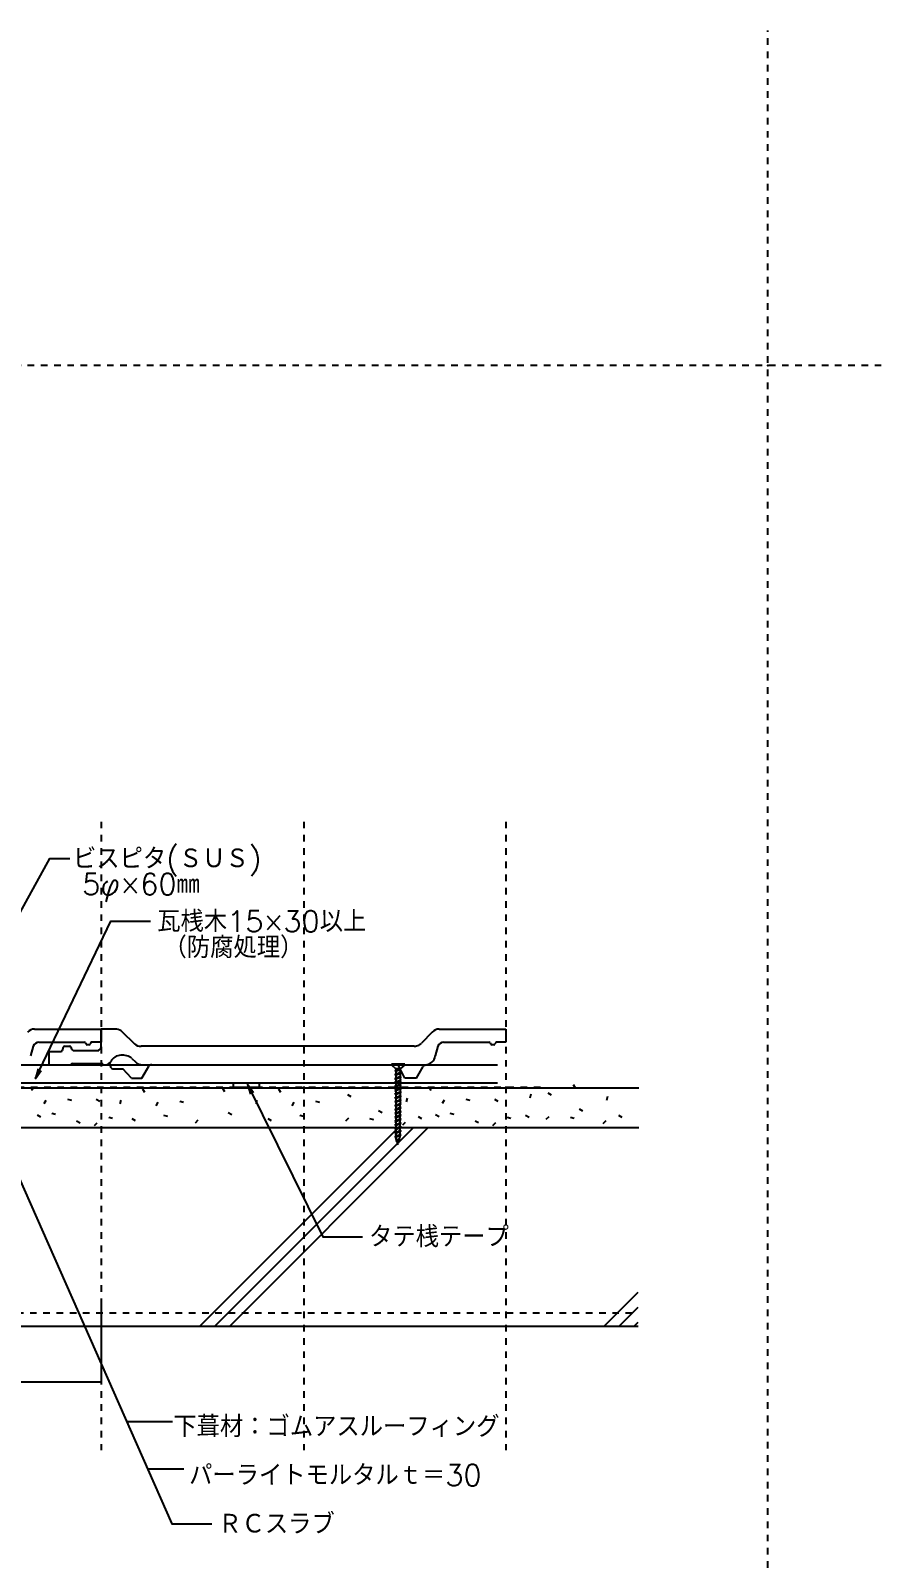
# Model space of a CAD drawing. Extents: x -1727 to 4652, y -2308 to 2357.
# Drawn here: x 2413 to 3049, y 1199 to 2353 of the extents above; entities that cross this region are included whole.
import ezdxf

# ---------------------------------------------------------------- set-up
doc = ezdxf.new("R2010")
doc.units = 0
doc.header["$LTSCALE"] = 5
doc.linetypes.add('DOT', pattern=[2, 1, -1])
for name, color, linetype in [('0-1', 7, 'CONTINUOUS'), ('0-2', 7, 'CONTINUOUS'), ('0-3', 7, 'CONTINUOUS'), ('0-4', 7, 'CONTINUOUS'), ('0-A', 7, 'CONTINUOUS'), ('0-F', 7, 'CONTINUOUS')]:
    doc.layers.add(name, color=color, linetype=linetype)
doc.styles.get("Standard").update_dxf_attribs({"font": 'txt.shx', "bigfont": 'extfont.shx'})

msp = doc.modelspace()

# ---------------------------------------------------------------- linework, layer by layer
at = {"layer": '0-1', "color": 3, "linetype": 'CONTINUOUS'}
for p, q in [((2026.4403, 1571.8914), (2765.6812, 1571.8914)), ((2026.4403, 1558.2226), (2765.6812, 1558.2226))]:
    msp.add_line(p, q, dxfattribs=at)
at = {"layer": '0-1', "color": 4, "linetype": 'CONTINUOUS'}
for p, q in [((2685.5861, 1572.4239), (2685.5851, 1572.0081)), ((2685.5851, 1572.0081), (2689.0392, 1568.7977)), ((2685.5851, 1572.0081), (2695.6475, 1571.9845)), ((2695.6484, 1572.4003), (2685.5861, 1572.4239)), ((2695.6475, 1571.9845), (2692.1612, 1568.7904)), ((2695.6475, 1571.9845), (2695.6484, 1572.4003)), ((2692.9893, 1559.9512), (2688.1834, 1558.4967)), ((2688.1834, 1558.4967), (2689.0421, 1558.9449)), ((2688.1834, 1558.4967), (2689.0399, 1558.0446)), ((2692.9962, 1562.8826), (2688.1903, 1561.4281)), ((2688.1903, 1561.4281), (2689.0489, 1561.8762)), ((2688.1903, 1561.4281), (2689.0468, 1560.976)), ((2693.0031, 1565.8139), (2688.1972, 1564.3595)), ((2688.1972, 1564.3595), (2689.0558, 1564.8076)), ((2688.1972, 1564.3595), (2689.0537, 1563.9074)), ((2688.204, 1567.262), (2688.8793, 1567.5431)), ((2689.131, 1567.5425), (2688.204, 1567.262)), ((2688.204, 1567.262), (2689.0605, 1566.8098)), ((2692.3325, 1567.535), (2688.8793, 1567.5431)), ((2689.0399, 1558.0446), (2689.0352, 1556.0135)), ((2689.0399, 1558.0446), (2689.0352, 1556.0135)), ((2692.1583, 1567.5354), (2689.0362, 1567.5427)), ((2692.1525, 1568.7904), (2689.0392, 1568.7977)), ((2692.1307, 1559.5031), (2689.0399, 1558.0446)), ((2689.0468, 1560.976), (2689.0421, 1558.9449)), ((2689.0421, 1558.9449), (2692.1328, 1560.4033)), ((2692.1376, 1562.4345), (2689.0468, 1560.976)), ((2689.0537, 1563.9074), (2689.0489, 1561.8762)), ((2689.0489, 1561.8762), (2692.1397, 1563.3347)), ((2692.1444, 1565.3658), (2689.0537, 1563.9074)), ((2689.0605, 1566.8098), (2689.0558, 1564.8076)), ((2689.0558, 1564.8076), (2692.1465, 1566.2661)), ((2690.6059, 1567.5391), (2689.0605, 1566.8098)), ((2689.0651, 1568.7977), (2689.0622, 1567.5217)), ((2689.0622, 1567.5427), (2689.0622, 1567.5217)), ((2692.1307, 1559.5031), (2692.1259, 1557.4719)), ((2692.9893, 1559.9512), (2692.1307, 1559.5031)), ((2692.1376, 1562.4345), (2692.1328, 1560.4033)), ((2692.9893, 1559.9512), (2692.1328, 1560.4033)), ((2692.9962, 1562.8826), (2692.1376, 1562.4345)), ((2692.1444, 1565.3658), (2692.1397, 1563.3347)), ((2692.9962, 1562.8826), (2692.1397, 1563.3347)), ((2693.0031, 1565.8139), (2692.1444, 1565.3658)), ((2693.0031, 1565.8139), (2692.1465, 1566.2661)), ((2692.1525, 1568.7904), (2692.1495, 1567.5354)), ((2692.9618, 1548.2257), (2688.1559, 1546.7712)), ((2688.1559, 1546.7712), (2689.0146, 1547.2193)), ((2688.1559, 1546.7712), (2689.0125, 1546.3191)), ((2692.9687, 1551.157), (2688.1628, 1549.7026)), ((2688.1628, 1549.7026), (2689.0214, 1550.1507)), ((2688.1628, 1549.7026), (2689.0193, 1549.2505)), ((2692.9756, 1554.0884), (2688.1697, 1552.634)), ((2688.1697, 1552.634), (2689.0283, 1553.0821)), ((2688.1697, 1552.634), (2689.0262, 1552.1819)), ((2692.9825, 1557.0198), (2688.1765, 1555.5654)), ((2688.1765, 1555.5654), (2689.0352, 1556.0135)), ((2688.1765, 1555.5654), (2689.0331, 1555.1132)), ((2689.0125, 1546.3191), (2689.0077, 1544.2879)), ((2692.1032, 1547.7775), (2689.0125, 1546.3191)), ((2689.0193, 1549.2505), (2689.0146, 1547.2193)), ((2689.0146, 1547.2193), (2692.1053, 1548.6778)), ((2692.1101, 1550.7089), (2689.0193, 1549.2505)), ((2689.0262, 1552.1819), (2689.0214, 1550.1507)), ((2689.0214, 1550.1507), (2692.1122, 1551.6092)), ((2692.1169, 1553.6403), (2689.0262, 1552.1819)), ((2689.0331, 1555.1132), (2689.0283, 1553.0821)), ((2689.0283, 1553.0821), (2692.1191, 1554.5405)), ((2692.1238, 1556.5717), (2689.0331, 1555.1132)), ((2689.0352, 1556.0135), (2692.1259, 1557.4719)), ((2692.1032, 1547.7775), (2692.0984, 1545.7464)), ((2692.9618, 1548.2257), (2692.1032, 1547.7775)), ((2692.1101, 1550.7089), (2692.1053, 1548.6778)), ((2692.9618, 1548.2257), (2692.1053, 1548.6778)), ((2692.9687, 1551.157), (2692.1101, 1550.7089)), ((2692.1169, 1553.6403), (2692.1122, 1551.6092)), ((2692.9687, 1551.157), (2692.1122, 1551.6092)), ((2692.9756, 1554.0884), (2692.1169, 1553.6403)), ((2692.1238, 1556.5717), (2692.1191, 1554.5405)), ((2692.9756, 1554.0884), (2692.1191, 1554.5405)), ((2692.9825, 1557.0198), (2692.1238, 1556.5717)), ((2692.9825, 1557.0198), (2692.1259, 1557.4719)), ((2692.9344, 1536.5001), (2688.1284, 1535.0457)), ((2688.1284, 1535.0457), (2688.9871, 1535.4938)), ((2688.1284, 1535.0457), (2688.985, 1534.5936)), ((2692.9412, 1539.4315), (2688.1353, 1537.9771)), ((2688.1353, 1537.9771), (2688.994, 1538.4252)), ((2688.1353, 1537.9771), (2688.9918, 1537.5249)), ((2692.9481, 1542.3629), (2688.1422, 1540.9085)), ((2688.1422, 1540.9085), (2689.0008, 1541.3566)), ((2688.1422, 1540.9085), (2688.9987, 1540.4563)), ((2692.955, 1545.2943), (2688.1491, 1543.8398)), ((2688.1491, 1543.8398), (2689.0077, 1544.2879)), ((2688.1491, 1543.8398), (2689.0056, 1543.3877)), ((2688.985, 1534.5936), (2688.9802, 1532.5624)), ((2692.0757, 1536.052), (2688.985, 1534.5936)), ((2688.9918, 1537.5249), (2688.9871, 1535.4938)), ((2688.9871, 1535.4938), (2692.0778, 1536.9523)), ((2692.0826, 1538.9834), (2688.9918, 1537.5249)), ((2688.9987, 1540.4563), (2688.994, 1538.4252)), ((2688.994, 1538.4252), (2692.0847, 1539.8836)), ((2692.0895, 1541.9148), (2688.9987, 1540.4563)), ((2689.0056, 1543.3877), (2689.0008, 1541.3566)), ((2689.0008, 1541.3566), (2692.0916, 1542.815)), ((2692.0963, 1544.8462), (2689.0056, 1543.3877)), ((2689.0077, 1544.2879), (2692.0984, 1545.7464)), ((2692.0757, 1536.052), (2692.071, 1534.0209)), ((2692.9344, 1536.5001), (2692.0757, 1536.052)), ((2692.0826, 1538.9834), (2692.0778, 1536.9523)), ((2692.9344, 1536.5001), (2692.0778, 1536.9523)), ((2692.9412, 1539.4315), (2692.0826, 1538.9834)), ((2692.0895, 1541.9148), (2692.0847, 1539.8836)), ((2692.9412, 1539.4315), (2692.0847, 1539.8836)), ((2692.9481, 1542.3629), (2692.0895, 1541.9148)), ((2692.0963, 1544.8462), (2692.0916, 1542.815)), ((2692.9481, 1542.3629), (2692.0916, 1542.815)), ((2692.955, 1545.2943), (2692.0963, 1544.8462)), ((2692.955, 1545.2943), (2692.0984, 1545.7464)), ((2692.9069, 1524.7746), (2688.101, 1523.3202)), ((2688.101, 1523.3202), (2688.9596, 1523.7683)), ((2688.101, 1523.3202), (2688.9575, 1522.868)), ((2692.9137, 1527.706), (2688.1078, 1526.2515)), ((2688.1078, 1526.2515), (2688.9665, 1526.6996)), ((2688.1078, 1526.2515), (2688.9644, 1525.7994)), ((2692.9206, 1530.6374), (2688.1147, 1529.1829)), ((2688.1147, 1529.1829), (2688.9733, 1529.631)), ((2688.1147, 1529.1829), (2688.9712, 1528.7308)), ((2692.9275, 1533.5687), (2688.1216, 1532.1143)), ((2688.1216, 1532.1143), (2688.9802, 1532.5624)), ((2688.1216, 1532.1143), (2688.9781, 1531.6622)), ((2692.0482, 1524.3265), (2688.9575, 1522.868)), ((2688.9644, 1525.7994), (2688.9596, 1523.7683)), ((2688.9596, 1523.7683), (2692.0503, 1525.2267)), ((2692.0551, 1527.2579), (2688.9644, 1525.7994)), ((2688.9712, 1528.7308), (2688.9665, 1526.6996)), ((2688.9665, 1526.6996), (2692.0572, 1528.1581)), ((2692.062, 1530.1893), (2688.9712, 1528.7308)), ((2688.9781, 1531.6622), (2688.9733, 1529.631)), ((2688.9733, 1529.631), (2692.0641, 1531.0895)), ((2692.0688, 1533.1206), (2688.9781, 1531.6622)), ((2688.9802, 1532.5624), (2692.071, 1534.0209)), ((2692.0482, 1524.3265), (2692.0435, 1522.2953)), ((2692.9069, 1524.7746), (2692.0482, 1524.3265)), ((2692.0551, 1527.2579), (2692.0503, 1525.2267)), ((2692.9069, 1524.7746), (2692.0503, 1525.2267)), ((2692.9137, 1527.706), (2692.0551, 1527.2579)), ((2692.062, 1530.1893), (2692.0572, 1528.1581)), ((2692.9137, 1527.706), (2692.0572, 1528.1581)), ((2692.9206, 1530.6374), (2692.062, 1530.1893)), ((2692.0688, 1533.1206), (2692.0641, 1531.0895)), ((2692.9206, 1530.6374), (2692.0641, 1531.0895)), ((2692.9275, 1533.5687), (2692.0688, 1533.1206)), ((2692.9275, 1533.5687), (2692.071, 1534.0209)), ((2692.8931, 1518.9118), (2688.0872, 1517.4574)), ((2688.0872, 1517.4574), (2688.9459, 1517.9055)), ((2688.0872, 1517.4574), (2689.0038, 1517.0336)), ((2692.9, 1521.8432), (2688.0941, 1520.3888)), ((2688.0941, 1520.3888), (2688.9527, 1520.8369)), ((2688.0941, 1520.3888), (2688.9506, 1519.9367)), ((2688.9506, 1519.9367), (2688.9459, 1517.9055)), ((2688.9459, 1517.9055), (2692.0366, 1519.364)), ((2692.0414, 1521.3951), (2688.9506, 1519.9367)), ((2688.9575, 1522.868), (2688.9527, 1520.8369)), ((2688.9527, 1520.8369), (2692.0435, 1522.2953)), ((2692.0345, 1518.4637), (2689.0038, 1517.0336)), ((2689.5248, 1515.2506), (2689.0038, 1517.0336)), ((2692.2824, 1515.7977), (2689.0455, 1514.8181)), ((2689.0455, 1514.8181), (2689.5248, 1515.2506)), ((2689.0455, 1514.8181), (2689.7558, 1514.4603)), ((2689.5248, 1515.2506), (2691.7561, 1516.3035)), ((2691.4452, 1515.2575), (2689.7558, 1514.4603)), ((2690.3307, 1512.4926), (2689.7558, 1514.4603)), ((2690.0056, 1512.1737), (2690.3307, 1512.4926)), ((2690.0056, 1512.1737), (2690.3894, 1512.2919)), ((2690.0056, 1512.1737), (2690.4757, 1511.9965)), ((2690.4757, 1511.9965), (2690.3894, 1512.2919)), ((2690.4757, 1511.9965), (2690.581, 1512.3509)), ((2690.581, 1512.3509), (2691.0679, 1512.5008)), ((2690.7435, 1512.8975), (2691.4452, 1515.2575)), ((2691.0679, 1512.5008), (2690.7435, 1512.8975)), ((2692.2824, 1515.7977), (2691.4452, 1515.2575)), ((2691.7561, 1516.3035), (2692.0316, 1517.2301)), ((2692.2824, 1515.7977), (2691.7561, 1516.3035)), ((2692.0345, 1518.4637), (2692.0316, 1517.2301)), ((2692.8931, 1518.9118), (2692.0345, 1518.4637)), ((2692.0414, 1521.3951), (2692.0366, 1519.364)), ((2692.8931, 1518.9118), (2692.0366, 1519.364)), ((2692.9, 1521.8432), (2692.0414, 1521.3951)), ((2692.9, 1521.8432), (2692.0435, 1522.2953))]:
    msp.add_line(p, q, dxfattribs=at)
at = {"layer": '0-1', "color": 7, "linetype": 'DOT'}
msp.add_line((1973.1858, 1554.9688), (2798.1705, 1554.9688), dxfattribs=at)
at = {"layer": '0-1', "color": 7, "linetype": 'CONTINUOUS'}
msp.add_lwpolyline([(2566.0342, 1555.1208), (2586.0342, 1555.1208), (2586.0342, 1558.1208), (2566.0342, 1558.1208), (2566.0342, 1555.1208)], close=True, dxfattribs=at)
at = {"layer": '0-1', "color": 4, "linetype": 'CONTINUOUS'}
msp.add_lwpolyline([(2692.3325, 1567.535), (2692.3135, 1567.4717), (2692.2955, 1567.4082), (2692.2785, 1567.3444), (2692.2625, 1567.2805), (2692.2476, 1567.2163), (2692.2336, 1567.1519), (2692.2207, 1567.0874), (2692.2088, 1567.0227), (2692.1979, 1566.9578), (2692.1881, 1566.8929), (2692.1793, 1566.8277), (2692.1715, 1566.7625), (2692.1647, 1566.6972), (2692.159, 1566.6318), (2692.1543, 1566.5663), (2692.1507, 1566.5008), (2692.1481, 1566.4353), (2692.1465, 1566.3697), (2692.146, 1566.3041), (2692.1465, 1566.2385)], dxfattribs=at)
at = {"layer": '0-2', "color": 2, "linetype": 'CONTINUOUS'}
for p, q in [((2416.0043, 1598.9555), (2466.2486, 1598.9555)), ((2466.2198, 1585.5158), (2466.2198, 1598.878)), ((2478.075, 1598.878), (2466.2198, 1598.878)), ((2466.3143, 1598.857), (2466.3143, 1588.9458)), ((2481.9622, 1597.1465), (2491.4578, 1587.6955)), ((2716.4463, 1596.523), (2708.2107, 1588.2304)), ((2721.7866, 1598.9555), (2772.0309, 1598.9555)), ((2772.0966, 1598.857), (2772.0966, 1588.9458)), ((2414.9865, 1585.9888), (2412.9394, 1578.6172)), ((2419.1704, 1588.9285), (2453.7367, 1588.9285)), ((2426.8708, 1581.8569), (2426.8708, 1571.9721)), ((2426.8708, 1581.8569), (2435.8755, 1581.8569)), ((2437.6143, 1585.1764), (2436.9287, 1582.7496)), ((2438.7428, 1585.9608), (2442.3517, 1585.9608)), ((2443.4646, 1585.1764), (2443.8574, 1583.8055)), ((2445.0535, 1582.8124), (2464.547, 1582.8124)), ((2454.5248, 1588.4187), (2454.7284, 1587.7337)), ((2457.1659, 1586.9706), (2455.7361, 1586.9706)), ((2458.2975, 1588.3539), (2458.1209, 1587.7337)), ((2466.3143, 1588.9458), (2458.7892, 1588.9458)), ((2702.8425, 1585.8846), (2496.4416, 1585.8846)), ((2720.7689, 1585.9888), (2718.7217, 1578.6172)), ((2724.9527, 1588.9285), (2759.5191, 1588.9285)), ((2760.3071, 1588.4187), (2760.5107, 1587.7337)), ((2762.9482, 1586.9706), (2761.5185, 1586.9706)), ((2764.0798, 1588.3539), (2763.9032, 1587.7337)), ((2772.0966, 1588.9458), (2764.5715, 1588.9458)), ((2427.0448, 1571.8858), (2442.69, 1571.8858)), ((2444.6904, 1572.7884), (2467.1994, 1572.7884)), ((2473.9228, 1569.7385), (2472.53, 1573.9528)), ((2489.546, 1576.738), (2492.1198, 1574.2387)), ((2497.0559, 1561.7879), (2502.3248, 1570.82)), ((2497.8004, 1571.8858), (2711.1826, 1571.8858)), ((2695.7235, 1561.8724), (2690.6012, 1571.9654)), ((2704.5014, 1561.7906), (2709.6622, 1570.7311)), ((2475.135, 1568.9604), (2482.553, 1568.9604)), ((2489.0982, 1561.7879), (2482.553, 1568.9604)), ((2489.0982, 1561.7879), (2497.0559, 1561.7879)), ((2704.5486, 1561.8724), (2695.7235, 1561.8724))]:
    msp.add_line(p, q, dxfattribs=at)
for centre, radius, start, end in [((2416.4007, 1591.0068), 7.9586, 92.8551, 136.1225), ((2476.9086, 1591.0288), 7.9354, 47.6136, 81.5477), ((2722.183, 1591.0068), 7.9586, 92.8551, 136.1225), ((2419.5862, 1583.8895), 5.0561, 94.7176, 155.4691), ((2435.6541, 1583.2133), 1.3563, 279.3936, 340.0066), ((2438.8459, 1584.6124), 1.3545, 94.6967, 155.3956), ((2442.233, 1584.6124), 1.3545, 24.6042, 85.3077), ((2445.1637, 1584.1619), 1.354, 195.2621, 265.3338), ((2453.7002, 1588.0386), 0.9079, 24.7452, 87.6957), ((2455.8387, 1588.1428), 1.1833, 200.2286, 265.0267), ((2457.0181, 1588.1346), 1.1734, 277.237, 340.0187), ((2459.1463, 1588.0423), 0.9034, 94.6845, 157.8226), ((2463.5079, 1585.52), 2.712, 275.6876, 359.911), ((2496.4801, 1593.7543), 7.8698, 230.3435, 269.7193), ((2702.598, 1593.7388), 7.8561, 271.7835, 298.3869), ((2702.5254, 1593.8816), 8.0162, 298.3583, 315.1724), ((2725.3686, 1583.8895), 5.0561, 94.7176, 155.4691), ((2759.4826, 1588.0386), 0.9079, 24.7452, 87.6957), ((2761.621, 1588.1428), 1.1833, 200.2286, 265.0267), ((2762.8004, 1588.1346), 1.1734, 277.237, 340.0187), ((2764.9286, 1588.0423), 0.9034, 94.6845, 157.8226), ((2442.6534, 1573.2764), 1.3912, 270.5608, 317.5045), ((2444.7075, 1571.3891), 1.3994, 90.7027, 137.3587), ((2466.4307, 1571.1182), 1.6842, 39.6692, 80.9986), ((2469.17, 1575.3951), 3.5119, 245.7412, 275.1431), ((2469.2153, 1576.9249), 5.0383, 274.6278, 328.4766), ((2481.6804, 1569.95), 9.2519, 92.9199, 152.02), ((2475.1374, 1570.3441), 1.3571, 206.5019, 269.9002), ((2482.4488, 1568.0055), 11.2529, 50.8982, 96.3246), ((2497.8029, 1579.9256), 8.0399, 225.0191, 269.982), ((2504.4772, 1569.167), 2.7139, 90.0708, 142.4764), ((2710.7904, 1569.976), 1.3576, 90.085, 146.2039), ((2710.7463, 1579.9837), 8.0916, 273.0906, 350.2777)]:
    msp.add_arc(centre, radius, start, end, dxfattribs=at)
at = {"layer": '0-2', "color": 7}
msp.add_point((2970, 2100), dxfattribs=at)
at = {"layer": '0-3', "color": 7, "linetype": 'CONTINUOUS'}
for p, q in [((2466.3143, 1391.552), (2466.3143, 1332.4579)), ((2160.532, 1332.4579), (2466.3143, 1332.4579)), ((2520.1485, 1302.2728), (2485.7646, 1302.2728)), ((2528.6817, 1266.634), (2501.5762, 1266.634))]:
    msp.add_line(p, q, dxfattribs=at)
for points in [[(2339.3189, 1567.9242), (2427.5253, 1727.6274), (2442.5253, 1727.6274)], [(2416.6503, 1561.4555), (2473.6841, 1680.2758), (2503.6841, 1680.2758)], [(2418.7689, 1568.7578), (2416.6503, 1561.4555), (2421.0227, 1567.676)], [(2377.357, 1546.7064), (2519.8159, 1225.1861), (2549.8159, 1225.1861)], [(2576.8912, 1557.0354), (2633.7189, 1442.0981), (2663.7189, 1442.0981)], [(2581.3358, 1550.8662), (2576.8912, 1557.0354), (2579.0948, 1549.7582)]]:
    msp.add_lwpolyline(points, dxfattribs=at)
at = {"layer": '0-3', "color": 7}
msp.add_point((2466.3143, 1332.4579), dxfattribs=at)
at = {"layer": '0-4', "color": 4, "linetype": 'CONTINUOUS'}
for p, q in [((2017.5467, 1554.5822), (2872.4442, 1554.5822)), ((1942.5467, 1524.5822), (2872.4442, 1524.5822)), ((2067.5467, 1374.5822), (2871.9322, 1374.5822))]:
    msp.add_line(p, q, dxfattribs=at)
at = {"layer": '0-4', "color": 7, "linetype": 'CONTINUOUS'}
for p, q in [((2414.6103, 1552.4647), (2413.1103, 1555.0629)), ((2499.3181, 1551.017), (2497.8182, 1553.6153)), ((2559.7295, 1551.4741), (2558.2294, 1554.0721)), ((2601.9888, 1551.017), (2600.4889, 1553.6153)), ((2655.156, 1547.8394), (2652.558, 1549.3393)), ((2697.517, 1546.8237), (2696.7406, 1543.9258)), ((2715.6153, 1552.5821), (2714.1153, 1555.1804)), ((2790.9536, 1549.6764), (2790.1772, 1546.7784)), ((2806.5827, 1548.9803), (2803.9847, 1550.4802)), ((2824.7826, 1554.1802), (2823.2825, 1556.7781)), ((2848.9437, 1547.9646), (2848.1673, 1545.0667)), ((2424.4823, 1545.0608), (2422.982, 1542.4625)), ((2431.886, 1534.3662), (2428.9882, 1535.1429)), ((2440.9349, 1545.8835), (2443.8327, 1545.1072)), ((2465.228, 1544.1986), (2462.63, 1545.6985)), ((2481.2198, 1545.2586), (2480.4434, 1542.3607)), ((2509.1901, 1543.6131), (2507.6898, 1541.0149)), ((2525.6427, 1544.4359), (2528.5405, 1543.6595)), ((2562.3293, 1535.8739), (2564.9274, 1534.3742)), ((2583.8905, 1545.2586), (2583.1142, 1542.3607)), ((2611.8608, 1543.6131), (2610.3606, 1541.0149)), ((2628.3134, 1544.4359), (2631.2112, 1543.6595)), ((2675.9557, 1537.439), (2678.5538, 1535.9393)), ((2725.4873, 1545.1782), (2723.987, 1542.58)), ((2732.891, 1534.4836), (2729.9932, 1535.2603)), ((2741.9399, 1546.001), (2744.8377, 1545.2246)), ((2766.233, 1544.316), (2763.635, 1545.816)), ((2827.3824, 1538.5799), (2829.9805, 1537.0802)), ((2417.9883, 1534.2057), (2420.5865, 1532.706)), ((2447.7762, 1529.6054), (2450.3742, 1528.1055)), ((2463.1367, 1527.9202), (2461.0155, 1525.7989)), ((2474.9236, 1531.2503), (2472.0258, 1532.027)), ((2489.4464, 1531.2736), (2492.0444, 1529.7737)), ((2516.5938, 1532.9185), (2513.696, 1533.6952)), ((2539.4383, 1529.9959), (2537.317, 1527.8746)), ((2540.8595, 1374.5822), (2690.8595, 1524.5822)), ((2552.1733, 1374.5822), (2702.1733, 1524.5822)), ((2563.487, 1374.5822), (2713.487, 1524.5822)), ((2592.1172, 1531.2736), (2594.7151, 1529.7737)), ((2619.2645, 1532.9185), (2616.3667, 1533.6952)), ((2653.0648, 1531.561), (2650.9435, 1529.4397)), ((2672.3032, 1530.3315), (2669.4054, 1531.1082)), ((2696.1024, 1528.4451), (2693.9811, 1526.3238)), ((2705.7436, 1532.8387), (2708.3416, 1531.3388)), ((2718.9933, 1534.3231), (2721.5915, 1532.8235)), ((2748.7813, 1529.7229), (2751.3792, 1528.2229)), ((2764.1417, 1528.0377), (2762.0205, 1525.9164)), ((2775.9286, 1531.3678), (2773.0308, 1532.1444)), ((2787.0327, 1533.9156), (2789.6308, 1532.416)), ((2804.4915, 1532.7019), (2802.3702, 1530.5806)), ((2823.7299, 1531.4724), (2820.8321, 1532.2491)), ((2847.5291, 1529.586), (2845.4078, 1527.4647)), ((2857.1703, 1533.9797), (2859.7683, 1532.4797)), ((2846.3297, 1374.5822), (2871.9322, 1400.1847)), ((2857.6434, 1374.5822), (2871.9322, 1388.871)), ((2868.9571, 1374.5822), (2871.9322, 1377.5573))]:
    msp.add_line(p, q, dxfattribs=at)
at = {"layer": '0-4', "color": 4, "linetype": 'DOT'}
msp.add_line((1952.5467, 1384.5822), (2871.9322, 1384.5822), dxfattribs=at)
at = {"layer": '0-A', "color": 7, "linetype": 'DOT'}
for p, q in [((2970, -2307.9224), (2970, 2352.946)), ((4635.7424, 2100), (-1726.8095, 2100))]:
    msp.add_line(p, q, dxfattribs=at)
at = {"layer": '0-F', "color": 1, "linetype": 'DOT'}
for p, q in [((2466.3143, 1755.5209), (2466.3143, 1280.8843)), ((2619.3143, 1755.5209), (2619.3143, 1280.8843)), ((2772.0966, 1755.5209), (2772.0966, 1280.8843)), ((1843.607, 1554.5995), (2765.6812, 1554.5995))]:
    msp.add_line(p, q, dxfattribs=at)

# ---------------------------------------------------------------- texts
at = {"layer": '0-3', "color": 7}
for s, p in [('ビスピタ(ＳＵＳ)', (2445.0253, 1719.6274)), ('5φ×60㎜', (2451.9643, 1700.3685)), ('瓦桟木15×30以上', (2508.6841, 1672.2758)), ('（防腐処理）', (2513.4721, 1652.5539)), ('タテ桟テープ', (2668.7189, 1434.0981)), ('下葺材：ゴムアスルーフィング', (2520.87, 1290.7374)), ('パーライトモルタルｔ＝30', (2532.7328, 1254.0339)), ('ＲＣスラブ', (2554.8159, 1217.1861))]:
    msp.add_text(s, height=16, dxfattribs=at).set_placement(p)

doc.saveas('drawing.dxf')
